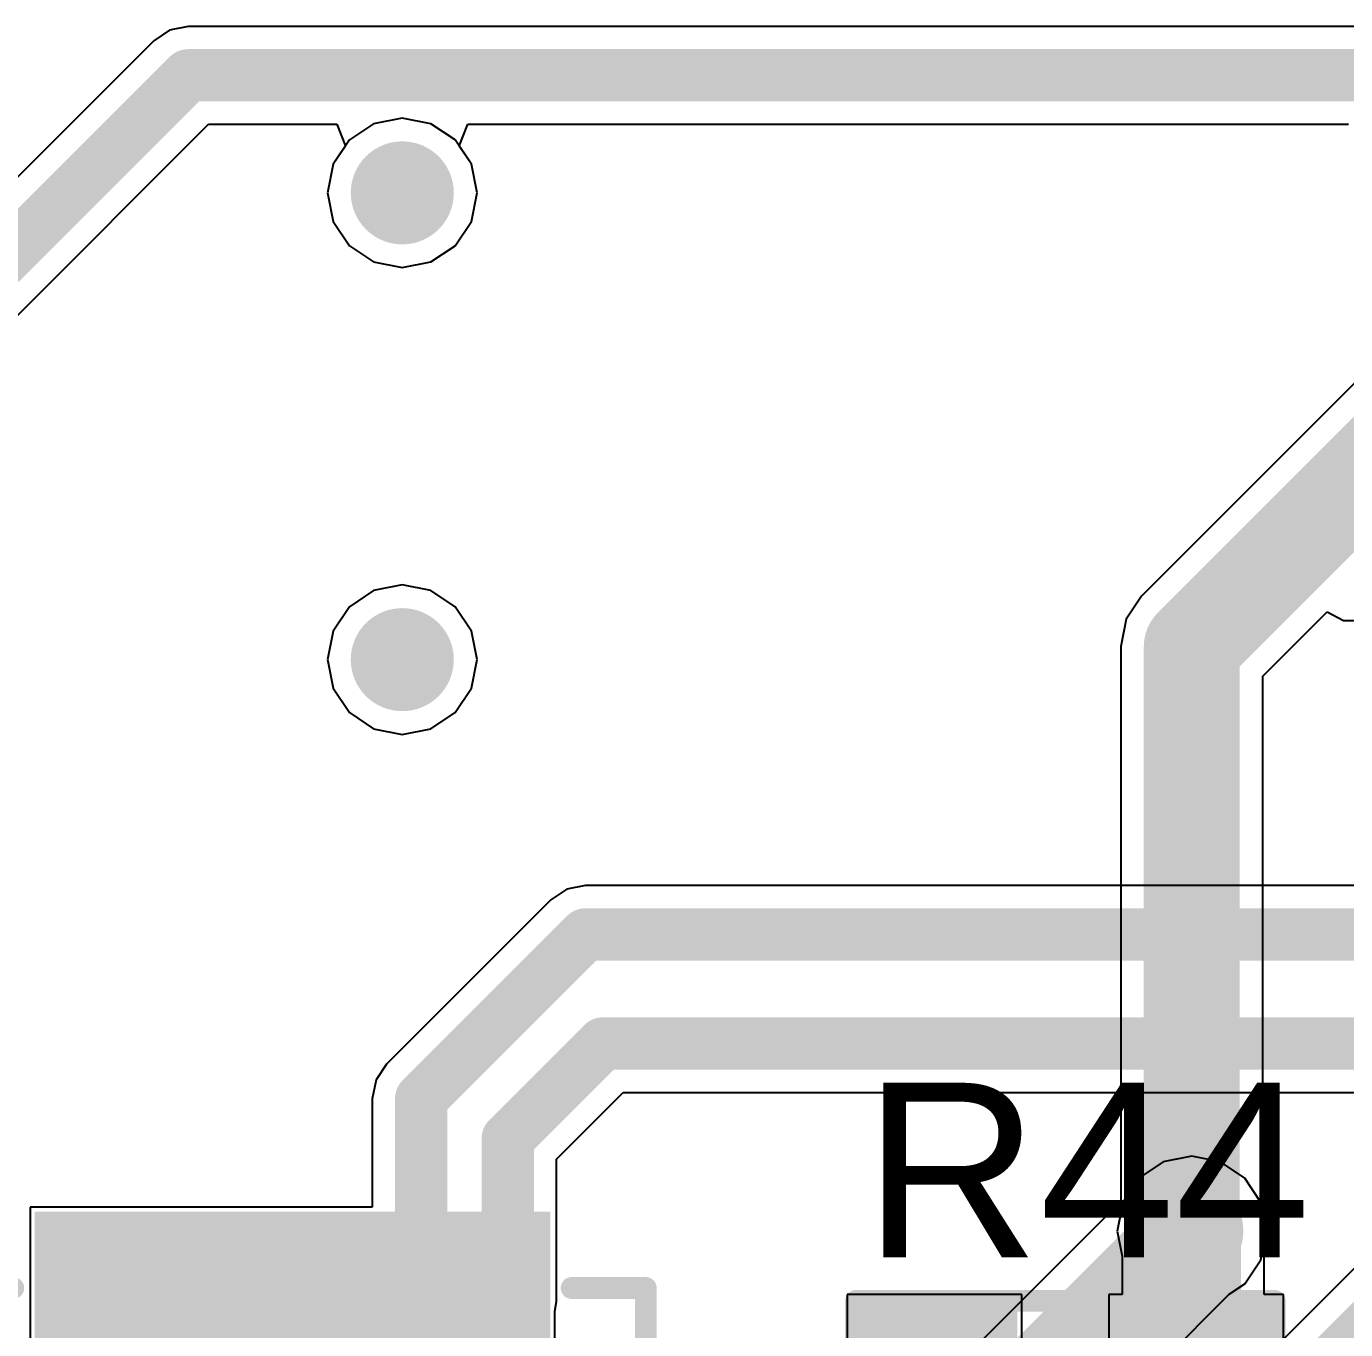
# Model space of a CAD drawing. Header units: millimetres. Extents: x -0.25 to 4.68, y -0.29 to 2.93.
# Drawn here: x 3.8568 to 4.1593, y 1.5314 to 1.8302 of the extents above; entities that cross this region are included whole.
import ezdxf

# ---------------------------------------------------------------- set-up
doc = ezdxf.new("R2010")
doc.units = ezdxf.units.MM
doc.header["$MEASUREMENT"] = 0
for name, color, linetype in [('BottomLayer', 5, 'Continuous'), ('BottomSolder', 6, 'Continuous'), ('TopLayer', 1, 'Continuous'), ('TopOverlay', 2, 'Continuous'), ('TopPaste', 8, 'Continuous'), ('TopSolder', 216, 'Continuous'), ('ViaHoleLayer', 16, 'Continuous')]:
    doc.layers.add(name, color=color, linetype=linetype)
doc.styles.add('Arial', font='', dxfattribs={"height": 0.2})
doc.styles.get('Arial').set_extended_font_data('Arial')

# ---------------------------------------------------------------- blocks, each defined once
blk = doc.blocks.new('24_QFN__4_4__42')
at = {"layer": 'TopLayer'}
for points in [[(-0.05512, 0.06004), (-0.05512, 0.0935), (-0.04331, 0.0935), (-0.04331, 0.06004)], [(-0.03543, 0.06004), (-0.03543, 0.0935), (-0.02362, 0.0935), (-0.02362, 0.06004)], [(-0.01575, 0.06004), (-0.01575, 0.0935), (-0.00394, 0.0935), (-0.00394, 0.06004)], [(0.00394, 0.06004), (0.00394, 0.0935), (0.01575, 0.0935), (0.01575, 0.06004)], [(0.02362, 0.06004), (0.02362, 0.0935), (0.03543, 0.0935), (0.03543, 0.06004)], [(0.04331, 0.06004), (0.04331, 0.0935), (0.05512, 0.0935), (0.05512, 0.06004)], [(-0.0935, 0.05512), (-0.06004, 0.05512), (-0.06004, 0.04331), (-0.0935, 0.04331)], [(0.06004, 0.05512), (0.0935, 0.05512), (0.0935, 0.04331), (0.06004, 0.04331)], [(-0.0502, -0.0502), (-0.0502, 0.0502), (0.0502, 0.0502), (0.0502, -0.0502)], [(-0.0935, 0.03543), (-0.06004, 0.03543), (-0.06004, 0.02362), (-0.0935, 0.02362)], [(0.06004, 0.03543), (0.0935, 0.03543), (0.0935, 0.02362), (0.06004, 0.02362)], [(-0.0935, 0.01575), (-0.06004, 0.01575), (-0.06004, 0.00394), (-0.0935, 0.00394)], [(0.06004, 0.01575), (0.0935, 0.01575), (0.0935, 0.00394), (0.06004, 0.00394)], [(-0.0935, -0.00394), (-0.06004, -0.00394), (-0.06004, -0.01575), (-0.0935, -0.01575)], [(0.06004, -0.00394), (0.0935, -0.00394), (0.0935, -0.01575), (0.06004, -0.01575)], [(-0.0935, -0.02362), (-0.06004, -0.02362), (-0.06004, -0.03543), (-0.0935, -0.03543)], [(0.06004, -0.02362), (0.0935, -0.02362), (0.0935, -0.03543), (0.06004, -0.03543)], [(-0.0935, -0.04331), (-0.06004, -0.04331), (-0.06004, -0.05512), (-0.0935, -0.05512)], [(0.06004, -0.04331), (0.0935, -0.04331), (0.0935, -0.05512), (0.06004, -0.05512)], [(-0.04331, -0.06004), (-0.04331, -0.0935), (-0.05512, -0.0935), (-0.05512, -0.06004)], [(-0.02362, -0.06004), (-0.02362, -0.0935), (-0.03543, -0.0935), (-0.03543, -0.06004)], [(-0.00394, -0.06004), (-0.00394, -0.0935), (-0.01575, -0.0935), (-0.01575, -0.06004)], [(0.01575, -0.06004), (0.01575, -0.0935), (0.00394, -0.0935), (0.00394, -0.06004)], [(0.03543, -0.06004), (0.03543, -0.0935), (0.02362, -0.0935), (0.02362, -0.06004)], [(0.05512, -0.06004), (0.05512, -0.0935), (0.04331, -0.0935), (0.04331, -0.06004)]]:
    blk.add_hatch(color=1, dxfattribs=at).paths.add_polyline_path(points)
at = {"layer": 'TopPaste'}
for points in [[(-0.05512, 0.06004), (-0.05512, 0.0935), (-0.04331, 0.0935), (-0.04331, 0.06004)], [(-0.03543, 0.06004), (-0.03543, 0.0935), (-0.02362, 0.0935), (-0.02362, 0.06004)], [(-0.01575, 0.06004), (-0.01575, 0.0935), (-0.00394, 0.0935), (-0.00394, 0.06004)], [(0.00394, 0.06004), (0.00394, 0.0935), (0.01575, 0.0935), (0.01575, 0.06004)], [(0.02362, 0.06004), (0.02362, 0.0935), (0.03543, 0.0935), (0.03543, 0.06004)], [(0.04331, 0.06004), (0.04331, 0.0935), (0.05512, 0.0935), (0.05512, 0.06004)], [(-0.0935, 0.05512), (-0.06004, 0.05512), (-0.06004, 0.04331), (-0.0935, 0.04331)], [(0.06004, 0.05512), (0.0935, 0.05512), (0.0935, 0.04331), (0.06004, 0.04331)], [(-0.0502, -0.0502), (-0.0502, 0.0502), (0.0502, 0.0502), (0.0502, -0.0502)], [(-0.0935, 0.03543), (-0.06004, 0.03543), (-0.06004, 0.02362), (-0.0935, 0.02362)], [(0.06004, 0.03543), (0.0935, 0.03543), (0.0935, 0.02362), (0.06004, 0.02362)], [(-0.0935, 0.01575), (-0.06004, 0.01575), (-0.06004, 0.00394), (-0.0935, 0.00394)], [(0.06004, 0.01575), (0.0935, 0.01575), (0.0935, 0.00394), (0.06004, 0.00394)], [(-0.0935, -0.00394), (-0.06004, -0.00394), (-0.06004, -0.01575), (-0.0935, -0.01575)], [(0.06004, -0.00394), (0.0935, -0.00394), (0.0935, -0.01575), (0.06004, -0.01575)], [(-0.0935, -0.02362), (-0.06004, -0.02362), (-0.06004, -0.03543), (-0.0935, -0.03543)], [(0.06004, -0.02362), (0.0935, -0.02362), (0.0935, -0.03543), (0.06004, -0.03543)], [(-0.0935, -0.04331), (-0.06004, -0.04331), (-0.06004, -0.05512), (-0.0935, -0.05512)], [(0.06004, -0.04331), (0.0935, -0.04331), (0.0935, -0.05512), (0.06004, -0.05512)], [(-0.04331, -0.06004), (-0.04331, -0.0935), (-0.05512, -0.0935), (-0.05512, -0.06004)], [(-0.02362, -0.06004), (-0.02362, -0.0935), (-0.03543, -0.0935), (-0.03543, -0.06004)], [(-0.00394, -0.06004), (-0.00394, -0.0935), (-0.01575, -0.0935), (-0.01575, -0.06004)], [(0.01575, -0.06004), (0.01575, -0.0935), (0.00394, -0.0935), (0.00394, -0.06004)], [(0.03543, -0.06004), (0.03543, -0.0935), (0.02362, -0.0935), (0.02362, -0.06004)], [(0.05512, -0.06004), (0.05512, -0.0935), (0.04331, -0.0935), (0.04331, -0.06004)]]:
    blk.add_hatch(color=8, dxfattribs=at).paths.add_polyline_path(points)
at = {"layer": 'TopSolder'}
for points in [[(-0.05912, 0.05604), (-0.05912, 0.0975), (-0.03931, 0.0975), (-0.03931, 0.05604)], [(-0.03943, 0.05604), (-0.03943, 0.0975), (-0.01962, 0.0975), (-0.01962, 0.05604)], [(-0.01975, 0.05604), (-0.01975, 0.0975), (0.00006, 0.0975), (0.00006, 0.05604)], [(-0.00006, 0.05604), (-0.00006, 0.0975), (0.01975, 0.0975), (0.01975, 0.05604)], [(0.01962, 0.05604), (0.01962, 0.0975), (0.03943, 0.0975), (0.03943, 0.05604)], [(0.03931, 0.05604), (0.03931, 0.0975), (0.05912, 0.0975), (0.05912, 0.05604)], [(-0.0975, 0.05912), (-0.05604, 0.05912), (-0.05604, 0.03931), (-0.0975, 0.03931)], [(0.05604, 0.05912), (0.0975, 0.05912), (0.0975, 0.03931), (0.05604, 0.03931)], [(-0.0542, -0.0542), (-0.0542, 0.0542), (0.0542, 0.0542), (0.0542, -0.0542)], [(-0.0975, 0.03943), (-0.05604, 0.03943), (-0.05604, 0.01962), (-0.0975, 0.01962)], [(0.05604, 0.03943), (0.0975, 0.03943), (0.0975, 0.01962), (0.05604, 0.01962)], [(-0.0975, 0.01975), (-0.05604, 0.01975), (-0.05604, -0.00006), (-0.0975, -0.00006)], [(0.05604, 0.01975), (0.0975, 0.01975), (0.0975, -0.00006), (0.05604, -0.00006)], [(-0.0975, 0.00006), (-0.05604, 0.00006), (-0.05604, -0.01975), (-0.0975, -0.01975)], [(0.05604, 0.00006), (0.0975, 0.00006), (0.0975, -0.01975), (0.05604, -0.01975)], [(-0.0975, -0.01962), (-0.05604, -0.01962), (-0.05604, -0.03943), (-0.0975, -0.03943)], [(0.05604, -0.01962), (0.0975, -0.01962), (0.0975, -0.03943), (0.05604, -0.03943)], [(-0.0975, -0.03931), (-0.05604, -0.03931), (-0.05604, -0.05912), (-0.0975, -0.05912)], [(0.05604, -0.03931), (0.0975, -0.03931), (0.0975, -0.05912), (0.05604, -0.05912)], [(-0.03931, -0.05604), (-0.03931, -0.0975), (-0.05912, -0.0975), (-0.05912, -0.05604)], [(-0.01962, -0.05604), (-0.01962, -0.0975), (-0.03943, -0.0975), (-0.03943, -0.05604)], [(0.00006, -0.05604), (0.00006, -0.0975), (-0.01975, -0.0975), (-0.01975, -0.05604)], [(0.01975, -0.05604), (0.01975, -0.0975), (-0.00006, -0.0975), (-0.00006, -0.05604)], [(0.03943, -0.05604), (0.03943, -0.0975), (0.01962, -0.0975), (0.01962, -0.05604)], [(0.05912, -0.05604), (0.05912, -0.0975), (0.03931, -0.0975), (0.03931, -0.05604)]]:
    blk.add_hatch(color=216, dxfattribs=at).paths.add_polyline_path(points)
at = {"layer": 'TopOverlay', "const_width": 0.005}
for points in [[(-0.08, 0.081), (-0.062, 0.081)], [(-0.08, 0.081), (-0.08, 0.064)], [(0.062, 0.081), (0.08, 0.081)], [(0.08, 0.081), (0.08, 0.064)], [(-0.105, 0.054), (-0.105, 0.044)], [(-0.105, 0.054), (-0.1, 0.049)], [(-0.1, 0.049), (-0.105, 0.044)], [(-0.08, -0.064), (-0.08, -0.081)], [(0.08, -0.064), (0.08, -0.081)], [(-0.08, -0.081), (-0.062, -0.081)], [(0.062, -0.081), (0.08, -0.081)]]:
    blk.add_lwpolyline(points, dxfattribs=at)
at = {"layer": 'TopOverlay', "const_width": 0.0025}
for points in [[(-0.08125, 0.081, 1), (-0.07875, 0.081, 1)], [(-0.08125, 0.081, 1), (-0.07875, 0.081, 1)], [(-0.06325, 0.081, 1), (-0.06075, 0.081, 1)], [(0.06075, 0.081, 1), (0.06325, 0.081, 1)], [(0.07875, 0.081, 1), (0.08125, 0.081, 1)], [(0.07875, 0.081, 1), (0.08125, 0.081, 1)], [(-0.08125, 0.064, 1), (-0.07875, 0.064, 1)], [(0.07875, 0.064, 1), (0.08125, 0.064, 1)], [(-0.10625, 0.054, 1), (-0.10375, 0.054, 1)], [(-0.10625, 0.054, 1), (-0.10375, 0.054, 1)], [(-0.10125, 0.049, 1), (-0.09875, 0.049, 1)], [(-0.10125, 0.049, 1), (-0.09875, 0.049, 1)], [(-0.10625, 0.044, 1), (-0.10375, 0.044, 1)], [(-0.10625, 0.044, 1), (-0.10375, 0.044, 1)], [(-0.08125, -0.064, 1), (-0.07875, -0.064, 1)], [(0.07875, -0.064, 1), (0.08125, -0.064, 1)], [(-0.08125, -0.081, 1), (-0.07875, -0.081, 1)], [(-0.08125, -0.081, 1), (-0.07875, -0.081, 1)], [(-0.06325, -0.081, 1), (-0.06075, -0.081, 1)], [(0.06075, -0.081, 1), (0.06325, -0.081, 1)], [(0.07875, -0.081, 1), (0.08125, -0.081, 1)], [(0.07875, -0.081, 1), (0.08125, -0.081, 1)]]:
    blk.add_lwpolyline(points, format="xyb", close=True, dxfattribs=at)
blk = doc.blocks.new('R___0603_61')
at = {"layer": 'TopLayer'}
for points in [[(-0.015, 0.0175), (-0.015, -0.0175), (-0.045, -0.0175), (-0.045, 0.0175)], [(0.045, 0.0175), (0.045, -0.0175), (0.015, -0.0175), (0.015, 0.0175)]]:
    blk.add_hatch(color=1, dxfattribs=at).paths.add_polyline_path(points)
at = {"layer": 'TopPaste'}
for points in [[(-0.015, 0.0175), (-0.015, -0.0175), (-0.045, -0.0175), (-0.045, 0.0175)], [(0.045, 0.0175), (0.045, -0.0175), (0.015, -0.0175), (0.015, 0.0175)]]:
    blk.add_hatch(color=8, dxfattribs=at).paths.add_polyline_path(points)
at = {"layer": 'TopSolder'}
for points in [[(-0.011, 0.0215), (-0.011, -0.0215), (-0.049, -0.0215), (-0.049, 0.0215)], [(0.049, 0.0215), (0.049, -0.0215), (0.011, -0.0215), (0.011, 0.0215)]]:
    blk.add_hatch(color=216, dxfattribs=at).paths.add_polyline_path(points)
at = {"layer": 'TopOverlay', "const_width": 0.005}
for points in [[(-0.048, 0.021), (-0.048, -0.021)], [(0.048, 0.021), (-0.048, 0.021)], [(0.048, 0.021), (0.048, -0.021)], [(0.048, -0.021), (-0.048, -0.021)]]:
    blk.add_lwpolyline(points, dxfattribs=at)
at = {"layer": 'TopOverlay', "const_width": 0.0025}
for points in [[(-0.04925, 0.021, 1), (-0.04675, 0.021, 1)], [(-0.04925, 0.021, 1), (-0.04675, 0.021, 1)], [(0.04675, 0.021, 1), (0.04925, 0.021, 1)], [(0.04675, 0.021, 1), (0.04925, 0.021, 1)], [(-0.04925, -0.021, 1), (-0.04675, -0.021, 1)], [(-0.04925, -0.021, 1), (-0.04675, -0.021, 1)], [(0.04675, -0.021, 1), (0.04925, -0.021, 1)], [(0.04675, -0.021, 1), (0.04925, -0.021, 1)]]:
    blk.add_lwpolyline(points, format="xyb", close=True, dxfattribs=at)

msp = doc.modelspace()

# ---------------------------------------------------------------- hatches: boundary and pattern name
at = {"layer": 'BottomLayer'}
h = msp.add_hatch(color=5, dxfattribs=at)
edge = h.paths.add_edge_path()
edge.add_arc((3.943, 1.792), 0.01181, 0, 360)
h = msp.add_hatch(color=5, dxfattribs=at)
edge = h.paths.add_edge_path()
edge.add_arc((3.943, 1.685), 0.01181, 0, 360)
h = msp.add_hatch(color=5, dxfattribs=at)
edge = h.paths.add_edge_path()
edge.add_arc((4.124, 1.554), 0.01181, 0, 360)
at = {"layer": 'BottomSolder'}
h = msp.add_hatch(color=6, dxfattribs=at)
edge = h.paths.add_edge_path()
edge.add_arc((3.943, 1.792), 0.00591, 0, 360)
h = msp.add_hatch(color=6, dxfattribs=at)
edge = h.paths.add_edge_path()
edge.add_arc((3.943, 1.685), 0.00591, 0, 360)
h = msp.add_hatch(color=6, dxfattribs=at)
edge = h.paths.add_edge_path()
edge.add_arc((4.124, 1.554), 0.00591, 0, 360)
at = {"layer": 'TopLayer'}
h = msp.add_hatch(color=1, dxfattribs=at)
edge = h.paths.add_edge_path()
edge.add_arc((3.943, 1.792), 0.01181, 0, 360)
h = msp.add_hatch(color=1, dxfattribs=at)
edge = h.paths.add_edge_path()
edge.add_arc((3.943, 1.685), 0.01181, 0, 360)
h = msp.add_hatch(color=1, dxfattribs=at)
edge = h.paths.add_edge_path()
edge.add_arc((4.124, 1.554), 0.01181, 0, 360)
at = {"layer": 'TopSolder'}
h = msp.add_hatch(color=216, dxfattribs=at)
edge = h.paths.add_edge_path()
edge.add_arc((3.943, 1.792), 0.00591, 0, 360)
h = msp.add_hatch(color=216, dxfattribs=at)
edge = h.paths.add_edge_path()
edge.add_arc((3.943, 1.685), 0.00591, 0, 360)
h = msp.add_hatch(color=216, dxfattribs=at)
edge = h.paths.add_edge_path()
edge.add_arc((4.124, 1.554), 0.00591, 0, 360)
at = {"layer": 'ViaHoleLayer'}
h = msp.add_hatch(color=16, dxfattribs=at)
edge = h.paths.add_edge_path()
edge.add_arc((3.943, 1.792), 0.00591, 0, 360)
h = msp.add_hatch(color=16, dxfattribs=at)
edge = h.paths.add_edge_path()
edge.add_arc((3.943, 1.685), 0.00591, 0, 360)
h = msp.add_hatch(color=16, dxfattribs=at)
edge = h.paths.add_edge_path()
edge.add_arc((4.124, 1.554), 0.00591, 0, 360)

# ---------------------------------------------------------------- linework, layer by layer
at = {"layer": 'BottomLayer'}
for p, q in [((3.943, 1.80914), (3.93644, 1.80784)), ((3.94956, 1.80784), (3.943, 1.80914)), ((3.93644, 1.80784), (3.93088, 1.80412)), ((3.95512, 1.80412), (3.94956, 1.80784)), ((3.93088, 1.80412), (3.92716, 1.79856)), ((3.95884, 1.79856), (3.95512, 1.80412)), ((3.92716, 1.79856), (3.92586, 1.792)), ((3.96014, 1.792), (3.95884, 1.79856)), ((3.92586, 1.792), (3.92716, 1.78544)), ((3.95884, 1.78544), (3.96014, 1.792)), ((3.92716, 1.78544), (3.93088, 1.77988)), ((3.95512, 1.77988), (3.95884, 1.78544)), ((3.93088, 1.77988), (3.93644, 1.77616)), ((3.94956, 1.77616), (3.95512, 1.77988)), ((3.93644, 1.77616), (3.943, 1.77486)), ((3.943, 1.77486), (3.94956, 1.77616)), ((4.16146, 1.74854), (4.11246, 1.69954)), ((3.93644, 1.70084), (3.93088, 1.69712)), ((3.943, 1.70214), (3.93644, 1.70084)), ((3.94956, 1.70084), (3.943, 1.70214)), ((3.95512, 1.69712), (3.94956, 1.70084)), ((3.93088, 1.69712), (3.92716, 1.69156)), ((3.95884, 1.69156), (3.95512, 1.69712)), ((4.11246, 1.69954), (4.10893, 1.69424)), ((4.10893, 1.69424), (4.10769, 1.688)), ((4.14031, 1.68124), (4.15505, 1.69598)), ((4.15505, 1.69598), (4.15876, 1.694)), ((4.15876, 1.694), (4.176, 1.694)), ((3.92716, 1.69156), (3.92586, 1.685)), ((3.96014, 1.685), (3.95884, 1.69156)), ((4.10769, 1.688), (4.10769, 1.56076)), ((3.92586, 1.685), (3.92716, 1.67844)), ((3.95884, 1.67844), (3.96014, 1.685)), ((4.14031, 1.55816), (4.14031, 1.68124)), ((3.92716, 1.67844), (3.93088, 1.67288)), ((3.95512, 1.67288), (3.95884, 1.67844)), ((3.93088, 1.67288), (3.93644, 1.66916)), ((3.94956, 1.66916), (3.95512, 1.67288)), ((3.93644, 1.66916), (3.943, 1.66786)), ((3.943, 1.66786), (3.94956, 1.66916)), ((4.18538, 1.56962), (4.13938, 1.52362)), ((4.10769, 1.56076), (3.94529, 1.39836)), ((4.14114, 1.554), (4.14031, 1.55816)), ((4.13984, 1.54744), (4.14114, 1.554)), ((4.13612, 1.54188), (4.13984, 1.54744)), ((3.97314, 1.38007), (4.1326, 1.53953)), ((4.1326, 1.53953), (4.13612, 1.54188))]:
    msp.add_line(p, q, dxfattribs=at)
for points, const_width in [([(4.124, 1.688), (4.173, 1.737)], 0.022), ([(4.124, 1.554), (4.124, 1.688)], 0.022), ([(4.152, 1.511), (4.198, 1.557)], 0.025), ([(3.95682, 1.38682), (4.124, 1.554)], 0.022)]:
    msp.add_lwpolyline(points, dxfattribs=dict(at, const_width=const_width))
at = {"layer": 'BottomLayer', "const_width": 0.011}
for points in [[(4.1185, 1.688, 1), (4.1295, 1.688, 1)], [(4.1185, 1.688, 1), (4.1295, 1.688, 1)], [(4.1185, 1.554, 1), (4.1295, 1.554, 1)], [(4.1185, 1.554, 1), (4.1295, 1.554, 1)]]:
    msp.add_lwpolyline(points, format="xyb", close=True, dxfattribs=at)
at = {"layer": 'TopLayer'}
for p, q in [((3.89395, 1.83016), (3.88966, 1.82931)), ((4.3673, 1.83016), (3.89395, 1.83016)), ((3.89395, 1.83016), (3.89395, 1.83016)), ((3.88602, 1.82688), (3.83507, 1.77593)), ((3.88966, 1.82931), (3.88602, 1.82688)), ((3.85422, 1.76335), (3.89859, 1.80773)), ((3.89859, 1.80773), (3.92797, 1.80773)), ((3.92797, 1.80773), (3.92995, 1.80273)), ((3.95605, 1.80273), (3.95803, 1.80773)), ((3.95803, 1.80773), (4.15994, 1.80773)), ((3.92995, 1.80273), (3.92716, 1.79856)), ((3.95884, 1.79856), (3.95605, 1.80273)), ((3.92716, 1.79856), (3.92586, 1.792)), ((3.96014, 1.792), (3.95884, 1.79856)), ((3.92586, 1.792), (3.92716, 1.78544)), ((3.95884, 1.78544), (3.96014, 1.792)), ((3.92716, 1.78544), (3.93088, 1.77988)), ((3.95512, 1.77988), (3.95884, 1.78544)), ((3.93088, 1.77988), (3.93644, 1.77616)), ((3.94956, 1.77616), (3.95512, 1.77988)), ((3.93644, 1.77616), (3.943, 1.77486)), ((3.943, 1.77486), (3.94956, 1.77616)), ((3.93644, 1.70084), (3.93088, 1.69712)), ((3.943, 1.70214), (3.93644, 1.70084)), ((3.94956, 1.70084), (3.943, 1.70214)), ((3.95512, 1.69712), (3.94956, 1.70084)), ((3.93088, 1.69712), (3.92716, 1.69156)), ((3.95884, 1.69156), (3.95512, 1.69712)), ((3.92716, 1.69156), (3.92586, 1.685)), ((3.96014, 1.685), (3.95884, 1.69156)), ((3.92586, 1.685), (3.92716, 1.67844)), ((3.95884, 1.67844), (3.96014, 1.685)), ((3.92716, 1.67844), (3.93088, 1.67288)), ((3.95512, 1.67288), (3.95884, 1.67844)), ((3.93088, 1.67288), (3.93644, 1.66916)), ((3.94956, 1.66916), (3.95512, 1.67288)), ((3.93644, 1.66916), (3.943, 1.66786)), ((3.943, 1.66786), (3.94956, 1.66916)), ((3.985, 1.63322), (3.98071, 1.63236)), ((4.37328, 1.63322), (3.985, 1.63322)), ((3.985, 1.63322), (3.985, 1.63322)), ((3.98071, 1.63236), (3.97707, 1.62993)), ((3.97707, 1.62993), (3.93942, 1.59228)), ((3.97707, 1.62993), (3.97707, 1.62993)), ((3.93942, 1.59228), (3.93699, 1.58864)), ((3.93699, 1.58864), (3.93613, 1.58435)), ((3.97838, 1.57052), (3.99365, 1.58578)), ((3.99365, 1.58578), (4.36862, 1.58578)), ((3.93613, 1.58435), (3.93613, 1.58435)), ((3.93613, 1.58435), (3.93613, 1.55945)), ((3.97838, 1.53785), (3.97838, 1.57052)), ((4.11744, 1.56984), (4.11188, 1.56612)), ((4.124, 1.57114), (4.11744, 1.56984)), ((4.13056, 1.56984), (4.124, 1.57114)), ((4.13612, 1.56612), (4.13056, 1.56984)), ((4.11188, 1.56612), (4.10816, 1.56056)), ((4.13984, 1.56056), (4.13612, 1.56612)), ((4.10816, 1.56056), (4.10686, 1.554)), ((4.14114, 1.554), (4.13984, 1.56056)), ((3.93613, 1.55945), (3.8577, 1.55945)), ((3.8577, 1.55945), (3.8577, 1.52115)), ((4.10686, 1.554), (4.108, 1.54828)), ((4.14062, 1.5514), (4.14114, 1.554)), ((4.14062, 1.5395), (4.14062, 1.5514)), ((4.108, 1.54828), (4.108, 1.5395)), ((4.085, 1.5395), (4.045, 1.5395)), ((4.045, 1.5395), (4.045, 1.52605)), ((4.085, 1.4945), (4.085, 1.5395)), ((4.108, 1.5395), (4.105, 1.5395)), ((4.105, 1.5395), (4.105, 1.496)), ((4.145, 1.5395), (4.14062, 1.5395)), ((4.145, 1.496), (4.145, 1.5395)), ((3.97794, 1.53564), (3.97838, 1.53785)), ((3.97794, 1.52115), (3.97794, 1.53564))]:
    msp.add_line(p, q, dxfattribs=at)
for points, const_width in [([(3.843, 1.768), (3.89395, 1.81895)], 0.012), ([(3.89395, 1.81895), (4.37195, 1.81895)], 0.012), ([(3.94735, 1.58435), (3.985, 1.622)], 0.012), ([(3.985, 1.622), (4.386, 1.622)], 0.012), ([(3.96717, 1.57517), (3.989, 1.597)], 0.012), ([(3.989, 1.597), (4.5515, 1.597)], 0.012), ([(3.94735, 1.53772), (3.94735, 1.58435)], 0.012), ([(3.96717, 1.53785), (3.96717, 1.57517)], 0.012), ([(4.124, 1.554), (4.12431, 1.55369)], 0.022), ([(4.12431, 1.51769), (4.12431, 1.55369)], 0.022)]:
    msp.add_lwpolyline(points, dxfattribs=dict(at, const_width=const_width))
for points, const_width in [([(3.89095, 1.81895, 1), (3.89695, 1.81895, 1)], 0.006), ([(3.89095, 1.81895, 1), (3.89695, 1.81895, 1)], 0.006), ([(3.982, 1.622, 1), (3.988, 1.622, 1)], 0.006), ([(3.982, 1.622, 1), (3.988, 1.622, 1)], 0.006), ([(3.986, 1.597, 1), (3.992, 1.597, 1)], 0.006), ([(3.986, 1.597, 1), (3.992, 1.597, 1)], 0.006), ([(3.94435, 1.58435, 1), (3.95035, 1.58435, 1)], 0.006), ([(3.94435, 1.58435, 1), (3.95035, 1.58435, 1)], 0.006), ([(3.96417, 1.57517, 1), (3.97017, 1.57517, 1)], 0.006), ([(3.96417, 1.57517, 1), (3.97017, 1.57517, 1)], 0.006), ([(4.1185, 1.554, 1), (4.1295, 1.554, 1)], 0.011), ([(4.11881, 1.55369, 1), (4.12981, 1.55369, 1)], 0.011), ([(4.11881, 1.55369, 1), (4.12981, 1.55369, 1)], 0.011), ([(3.94435, 1.53772, 1), (3.95035, 1.53772, 1)], 0.006), ([(3.96417, 1.53785, 1), (3.97017, 1.53785, 1)], 0.006)]:
    msp.add_lwpolyline(points, format="xyb", close=True, dxfattribs=dict(at, const_width=const_width))

# ---------------------------------------------------------------- block references
for name, p, rotation in [('24_QFN__4_4__42', (3.91782, 1.46095), 90), ('R___0603_61', (4.095, 1.517), 180)]:
    msp.add_blockref(name, p, dxfattribs=dict(rotation=rotation))

# ---------------------------------------------------------------- texts
at = {"layer": 'TopOverlay', "style": 'Arial'}
msp.add_text('R44', height=0.04, dxfattribs=at).set_placement((4.04868, 1.54801))

doc.saveas('drawing.dxf')
